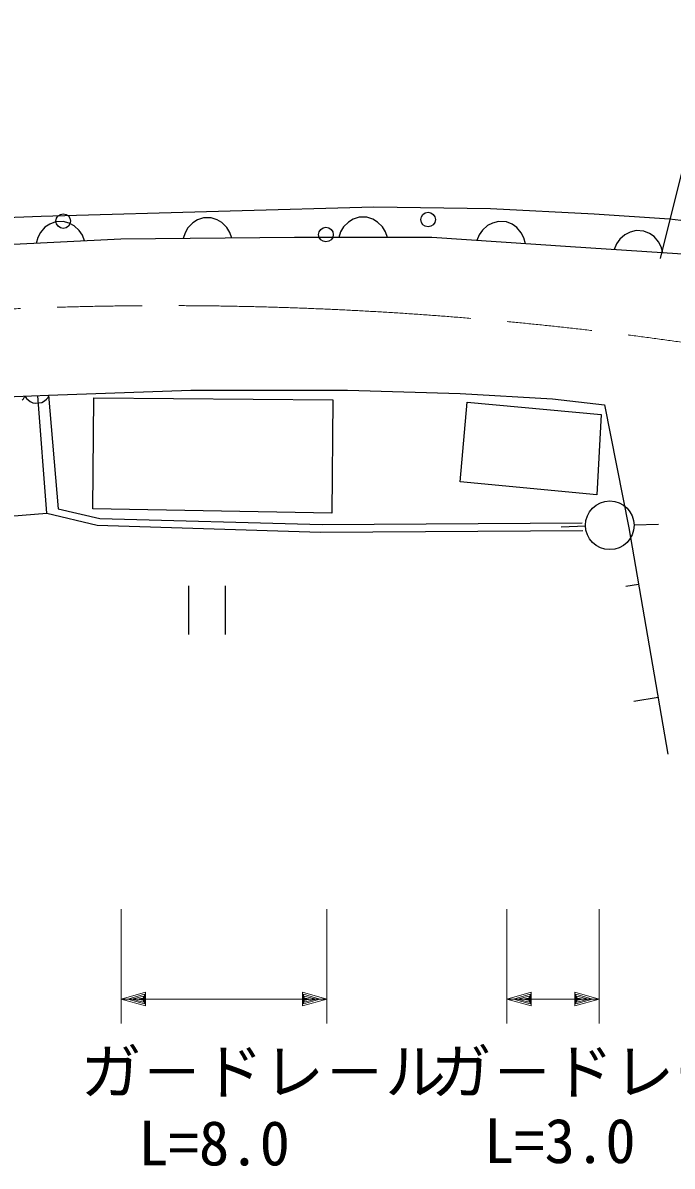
# Model space of a CAD drawing. Units: millimetres, scale not verified. Extents: x 40000 to 680000, y 20000 to 380000.
# Drawn here: x 213530 to 240194, y 259482 to 306458 of the extents above; entities that cross this region are included whole.
import ezdxf
from ezdxf.enums import TextEntityAlignment as Align

# ---------------------------------------------------------------- set-up
doc = ezdxf.new("R2010")
doc.units = ezdxf.units.MM
doc.header["$LTSCALE"] = 1000
doc.linetypes.add('CHAIN', pattern=[18.5, 12, -1.5, 3.5, -1.5])
for name, color, linetype, lineweight in [('M-BGD', 7, 'Continuous', 25), ('M-BGD-EXST', 7, 'Continuous', 25), ('M-BMK', 2, 'CHAIN', 13), ('M-STR-HTXT', 7, 'Continuous', 13)]:
    doc.layers.add(name, color=color, linetype=linetype, lineweight=lineweight)
doc.styles.add('ＭＳ ゴシック', font='')
doc.styles.get('ＭＳ ゴシック').set_extended_font_data('MS Gothic')

msp = doc.modelspace()

# ---------------------------------------------------------------- linework, layer by layer
at = {"layer": 'M-BGD'}
for p, q in [((222046, 298737), (227939, 298905)), ((227939, 298905), (232731, 298833)), ((232731, 298833), (236995, 298617)), ((208163, 298281), (214285, 298521)), ((214285, 298521), (222046, 298737)), ((220707, 298360), (220508, 298238)), ((220946, 298442), (220707, 298360)), ((221266, 298445), (220946, 298442)), ((221506, 298367), (221266, 298445)), ((221707, 298249), (221506, 298367)), ((227099, 298394), (226900, 298274)), ((227339, 298474), (227099, 298394)), ((227659, 298474), (227339, 298474)), ((227899, 298394), (227659, 298474)), ((228098, 298274), (227899, 298394)), ((236995, 298617), (240085, 298401)), ((240085, 298401), (244065, 297970)), ((214248, 297848), (214138, 297642)), ((214438, 298058), (214248, 297848)), ((214631, 298187), (214438, 298058)), ((214867, 298279), (214631, 298187)), ((215186, 298295), (214867, 298279)), ((215430, 298227), (215186, 298295)), ((215635, 298117), (215430, 298227)), ((215845, 297928), (215635, 298117)), ((215974, 297734), (215845, 297928)), ((220192, 297835), (220114, 297595)), ((220310, 298036), (220192, 297835)), ((220508, 298238), (220310, 298036)), ((221908, 298050), (221707, 298249)), ((222030, 297851), (221908, 298050)), ((222112, 297612), (222030, 297851)), ((226580, 297874), (226500, 297635)), ((226700, 298074), (226580, 297874)), ((226900, 298274), (226700, 298074)), ((228298, 298074), (228098, 298274)), ((228418, 297874), (228298, 298074)), ((228498, 297635), (228418, 297874)), ((232403, 297939), (232270, 297748)), ((232615, 298126), (232403, 297939)), ((232822, 298233), (232615, 298126)), ((233067, 298297), (232822, 298233)), ((233386, 298276), (233067, 298297)), ((233620, 298181), (233386, 298276)), ((233811, 298048), (233620, 298181)), ((233998, 297835), (233811, 298048)), ((234104, 297628), (233998, 297835)), ((238465, 297861), (238258, 297754)), ((238710, 297925), (238465, 297861)), ((239029, 297903), (238710, 297925)), ((239263, 297808), (239029, 297903)), ((217548, 297572), (212588, 297324)), ((214138, 297642), (214071, 297398)), ((216066, 297498), (215974, 297734)), ((224678, 297635), (217548, 297572)), ((230320, 297635), (224678, 297635)), ((236024, 297262), (230320, 297635)), ((232270, 297748), (232175, 297513)), ((234169, 297383), (234104, 297628)), ((237912, 297377), (237817, 297143)), ((238045, 297568), (237912, 297377)), ((238258, 297754), (238045, 297568)), ((239454, 297675), (239263, 297808)), ((239640, 297462), (239454, 297675)), ((239747, 297254), (239640, 297462)), ((241603, 296890), (236024, 297262)), ((239810, 297010), (239747, 297254)), ((214583, 291155), (220422, 291366)), ((220422, 291366), (226859, 291366)), ((226859, 291366), (231482, 291223)), ((202734, 290702), (214583, 291155)), ((213501, 290954), (213558, 291016)), ((213558, 291016), (213615, 291118)), ((213615, 291118), (213678, 291021)), ((213678, 291021), (213740, 290963)), ((213740, 290963), (213823, 290906)), ((213823, 290906), (213945, 290851)), ((213945, 290851), (214065, 290835)), ((214065, 290835), (214185, 290840)), ((214513, 286314), (214145, 291139)), ((214185, 290840), (214304, 290865)), ((214304, 290865), (214422, 290929)), ((214422, 290929), (214499, 290992)), ((214499, 290992), (214557, 291054)), ((214557, 291054), (214613, 291156)), ((214583, 291155), (214980, 286490)), ((216403, 286490), (216439, 291046)), ((216439, 291046), (226254, 290974)), ((226254, 290974), (226219, 286312)), ((231482, 291223), (235287, 291010)), ((231482, 287593), (231773, 290870)), ((231773, 290870), (237279, 290369)), ((235287, 291010), (237421, 290761)), ((237279, 290369), (237101, 287059)), ((237421, 290761), (238417, 285706)), ((237101, 287059), (231482, 287593)), ((203372, 285372), (214513, 286314)), ((214513, 286314), (216581, 285813)), ((214980, 286490), (216688, 286098)), ((226219, 286312), (216403, 286490)), ((216688, 286098), (225827, 285849)), ((216581, 285813), (225756, 285528)), ((225827, 285849), (236497, 285920)), ((236636, 285773), (235638, 285733)), ((238417, 285706), (240017, 276416)), ((238633, 285834), (239632, 285854)), ((225756, 285528), (236532, 285600)), ((220337, 283328), (220337, 281328)), ((221855, 281328), (221855, 283328)), ((238817, 283384), (238292, 283293)), ((239617, 278739), (238622, 278567))]:
    msp.add_line(p, q, dxfattribs=at)
for centre, major_axis in [((215186, 298311), (0, 300)), ((230170, 298377), (0, 300)), ((225977, 297759), (0, 300)), ((237635, 285813), (0, 1000))]:
    msp.add_ellipse(centre, major_axis=major_axis, ratio=0.999157, dxfattribs=at)
at = {"layer": 'M-BGD-EXST'}
msp.add_line((244036, 314211), (239696, 296772), dxfattribs=at)
at = {"layer": 'M-BMK'}
msp.add_ellipse((219420, 144867), major_axis=(0, 149973), ratio=0.999157, start_param=5.952761, end_param=6.466584, dxfattribs=at)
at = {"layer": 'M-STR-HTXT'}
for p, q in [((217563, 270045), (217563, 265345)), ((226008, 265345), (226008, 270045)), ((233403, 270045), (233403, 265345)), ((237200, 265345), (237200, 270045)), ((217563, 266345), (218562, 266625)), ((217843, 266345), (218522, 266545)), ((218003, 266345), (218482, 266465)), ((218242, 266345), (218442, 266385)), ((218442, 266385), (218442, 266305)), ((218482, 266465), (218482, 266225)), ((218522, 266545), (218522, 266145)), ((218562, 266625), (218562, 266065)), ((225009, 266065), (225009, 266625)), ((225009, 266625), (226008, 266345)), ((225049, 266145), (225049, 266545)), ((225049, 266545), (225728, 266345)), ((225088, 266225), (225088, 266465)), ((225088, 266465), (225568, 266345)), ((225128, 266305), (225128, 266385)), ((225128, 266385), (225328, 266345)), ((233403, 266345), (234402, 266625)), ((233682, 266345), (234362, 266545)), ((233842, 266345), (234322, 266465)), ((234082, 266345), (234282, 266385)), ((234282, 266385), (234282, 266305)), ((234322, 266465), (234322, 266225)), ((234362, 266545), (234362, 266145)), ((234402, 266625), (234402, 266065)), ((236201, 266065), (236201, 266625)), ((236201, 266625), (237200, 266345)), ((236241, 266145), (236241, 266545)), ((236241, 266545), (236921, 266345)), ((236281, 266225), (236281, 266465)), ((236281, 266465), (236761, 266345)), ((236321, 266305), (236321, 266385)), ((236321, 266385), (236521, 266345)), ((217563, 266345), (226008, 266345)), ((218562, 266065), (217563, 266345)), ((218522, 266145), (217843, 266345)), ((218482, 266225), (218003, 266345)), ((218442, 266305), (218242, 266345)), ((226008, 266345), (225009, 266065)), ((225728, 266345), (225049, 266145)), ((225568, 266345), (225088, 266225)), ((225328, 266345), (225128, 266305)), ((233403, 266345), (237200, 266345)), ((234402, 266065), (233403, 266345)), ((234362, 266145), (233682, 266345)), ((234322, 266225), (233842, 266345)), ((234282, 266305), (234082, 266345)), ((237200, 266345), (236201, 266065)), ((236921, 266345), (236241, 266145)), ((236761, 266345), (236281, 266225)), ((236521, 266345), (236321, 266305))]:
    msp.add_line(p, q, dxfattribs=at)

# ---------------------------------------------------------------- texts
at = {"layer": 'M-STR-HTXT', "style": 'ＭＳ ゴシック'}
for s, p in [('ガ－ドレ－ル', (215899, 261899)), ('ガ－ドレール', (230285, 261899)), ('L=8.0', (218265, 258962)), ('L=3.0', (232461, 259057))]:
    msp.add_text(s, height=1833, dxfattribs=at).set_placement(p, align=Align.BOTTOM_LEFT)

doc.saveas('drawing.dxf')
